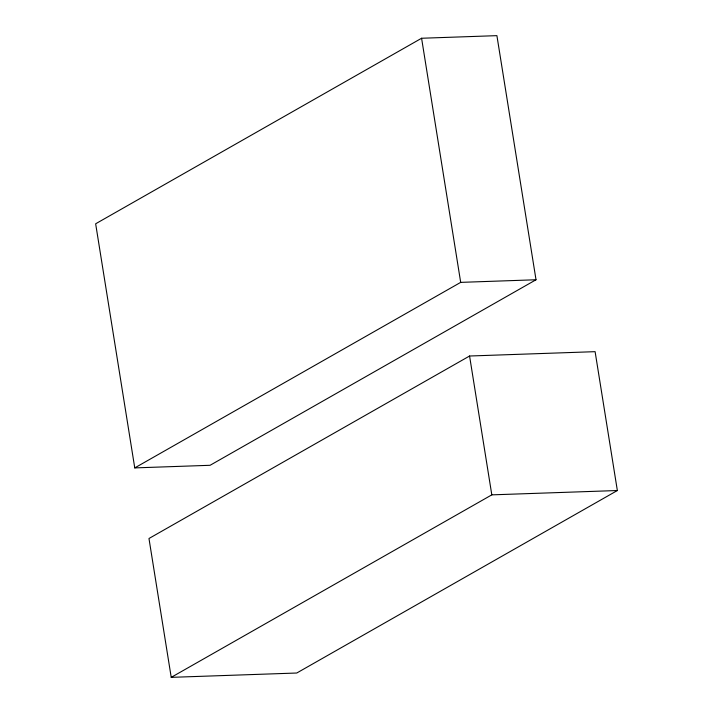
<?xml version="1.0" encoding="UTF-8"?>
<svg xmlns="http://www.w3.org/2000/svg" width="713" height="713" viewBox="0 0 713 713"><rect width="100%" height="100%" fill="white"/><g stroke="black" fill="none" stroke-linecap="round" stroke-linejoin="round"><path stroke-width="1.07" d="M421.588 38.252L95.649 223.784L134.757 467.897L210.077 465.295L536.016 279.763L496.908 35.65L421.588 38.252L460.687 282.366L134.757 467.897M469.573 356.01L148.972 538.502L171.218 677.35L296.751 673.019L617.351 490.526L595.105 351.669L469.573 356.01L491.81 494.858L171.218 677.35M460.687 282.366L536.016 279.763M491.81 494.858L617.351 490.526"/></g></svg>
